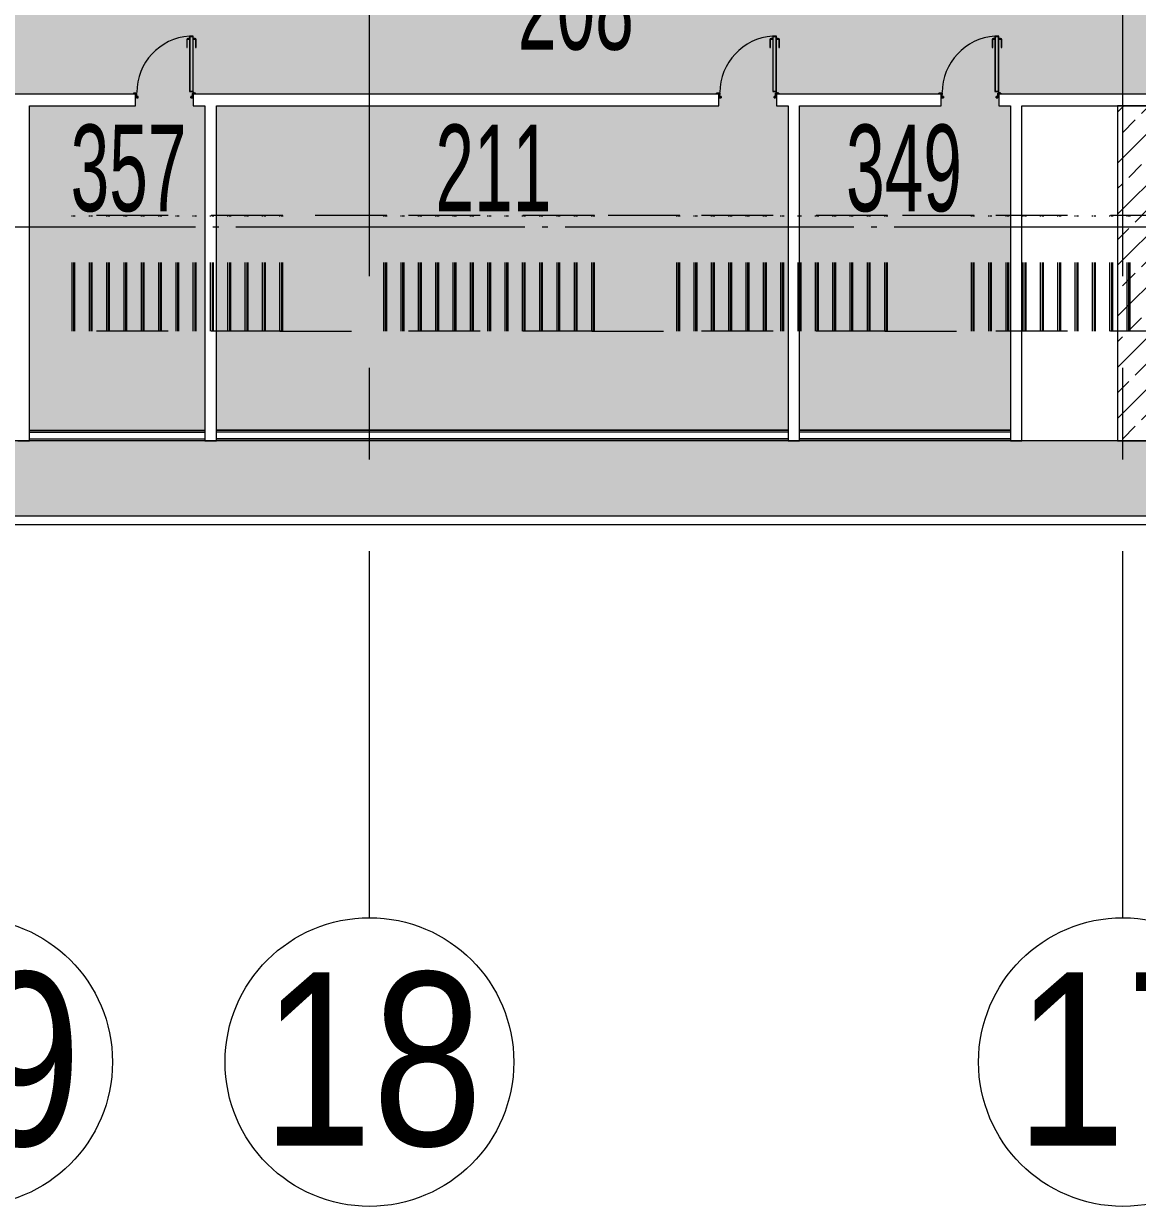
# Model space of a CAD drawing. Header units: metres. Extents: x -201 to 705, y -63 to 42.
# Drawn here: x 508.28 to 527.56, y -33.96 to -13.48 of the extents above; entities that cross this region are included whole.
import ezdxf

# ---------------------------------------------------------------- set-up
doc = ezdxf.new("R2010")
doc.units = ezdxf.units.M
for name, pattern in [('Dash', [3, 1.5, -1.5]), ('Grid Line', [11.1125, 6.35, -1.5875, 1.5875, -1.5875]), ('HAT AKSI', [5.6, 5, -0.3, 0, -0.3]), ('Overhead', [1.984375, 1.190625, -0.79375])]:
    doc.linetypes.add(name, pattern=pattern)
for name, color, linetype, lineweight in [('A-----NPP', 7, 'Continuous', 9), ('A-DETLGEM', 7, 'Continuous', 9), ('A-SECTMBM', 7, 'Overhead', 9), ('A_AREA', 7, 'Continuous', 9), ('A_DOOR', 7, 'Continuous', 9), ('A_GRID', 7, 'Continuous', 9), ('A_GRID_BALOON', 7, 'Continuous', 9), ('A_HATCH', 7, 'Continuous', 9), ('A_RC', 7, 'Continuous', 9), ('A_TEXT_40', 7, 'Continuous', 9), ('A_WALL', 7, 'Continuous', 9), ('G-PLANOTM', 7, 'Continuous', 9)]:
    doc.layers.add(name, color=color, linetype=linetype, lineweight=lineweight)
doc.styles.add('Arial Narrow_1', font='ARIALN.TTF', dxfattribs={"height": 3})
doc.styles.add('Arial Narrow_2', font='ARIALN.TTF', dxfattribs={"width": 0.7, "height": 1.5})
pattern_1 = [(45, (0, 0), (-0.442274, 0.442274), []), (45, (0.4423, 0), (-0.442274, 0.442274), [0.31274, -0.15637])]

# ---------------------------------------------------------------- blocks, each defined once
blk = doc.blocks.new('Floors4 - Floors-4264354-14_73 _17_73_ TEKNİK KAT _FFL__ANAHTAR PLAN')
at = {"layer": 'A_HATCH', "true_color": 0x787878}
h = blk.add_hatch(dxfattribs=at)
h.set_pattern_fill('FP_3', color=8, style=0, pattern_type=2)
h.set_pattern_definition(pattern_1)
h.paths.add_polyline_path([(-154.806, -20.7), (-154.293, -20.7), (-154.293, -14.9), (-155.093, -14.9), (-155.093, -20.7)])
at = {"layer": 'A_RC', "lineweight": 18}
for p, q in [((-154.293, -14.9), (-155.093, -14.9)), ((-155.093, -14.9), (-155.093, -20.7)), ((-154.293, -16.802), (-154.293, -14.9)), ((-154.293, -20.7), (-154.293, -18.802)), ((-155.093, -20.7), (-154.293, -20.7))]:
    blk.add_line(p, q, dxfattribs=at)
at = {"layer": 'A_RC'}
for p, q in [((-154.025, -16.802), (-154.025, -14.9)), ((-154.025, -20.7), (-154.025, -18.802))]:
    blk.add_line(p, q, dxfattribs=at)
blk = doc.blocks.new('IC-TKN-M7-S22-000-10-A1-32-K-T-6C-200_rvt-3-14_73 _17_73_ TEKNİK KAT _FFL__ANAHTAR PLAN')
at = {"layer": 'A_HATCH', "true_color": 0x787878}
h = blk.add_hatch(dxfattribs=at)
h.set_pattern_fill('FP_3', color=8, style=0, pattern_type=2)
h.set_pattern_definition(pattern_1)
h.paths.add_polyline_path([(-147.926, -22), (-125.85, -22), (-125.85, -20.7), (-186.5, -20.7), (-186.5, -22), (-149.646, -22)])
at = {"layer": 'A-----NPP'}
blk.add_line((-186.55, -22.15), (-125.751, -22.15), dxfattribs=at)
at = {"layer": 'A-SECTMBM'}
for p, q in [((-173.2, -18.802), (-173.2, -16.802)), ((-169.6, -16.802), (-173.2, -16.802)), ((-172.9, -18.802), (-172.9, -16.802)), ((-172.9, -18.802), (-172.9, -16.802)), ((-172.6, -18.802), (-172.6, -16.802)), ((-172.6, -18.802), (-172.6, -16.802)), ((-172.3, -18.802), (-172.3, -16.802)), ((-172.3, -18.802), (-172.3, -16.802)), ((-172, -18.802), (-172, -16.802)), ((-172, -18.802), (-172, -16.802)), ((-171.7, -18.802), (-171.7, -16.802)), ((-171.7, -18.802), (-171.7, -16.802)), ((-171.4, -18.802), (-171.4, -16.802)), ((-171.4, -18.802), (-171.4, -16.802)), ((-171.1, -18.802), (-171.1, -16.802)), ((-171.1, -18.802), (-171.1, -16.802)), ((-170.8, -18.802), (-170.8, -16.802)), ((-170.8, -18.802), (-170.8, -16.802)), ((-170.5, -18.802), (-170.5, -16.802)), ((-170.5, -18.802), (-170.5, -16.802)), ((-170.2, -18.802), (-170.2, -16.802)), ((-170.2, -18.802), (-170.2, -16.802)), ((-169.9, -18.802), (-169.9, -16.802)), ((-169.9, -18.802), (-169.9, -16.802)), ((-167.8, -16.802), (-169.6, -16.802)), ((-169.6, -18.802), (-169.6, -16.802)), ((-169.6, -18.802), (-169.6, -16.802)), ((-167.8, -18.802), (-167.8, -16.802)), ((-164.2, -16.802), (-167.8, -16.802)), ((-167.8, -18.802), (-167.8, -16.802)), ((-167.5, -18.802), (-167.5, -16.802)), ((-167.5, -18.802), (-167.5, -16.802)), ((-167.2, -18.802), (-167.2, -16.802)), ((-167.2, -18.802), (-167.2, -16.802)), ((-166.9, -18.802), (-166.9, -16.802)), ((-166.9, -18.802), (-166.9, -16.802)), ((-166.6, -18.802), (-166.6, -16.802)), ((-166.6, -18.802), (-166.6, -16.802)), ((-166.3, -18.802), (-166.3, -16.802)), ((-166.3, -18.802), (-166.3, -16.802)), ((-166, -18.802), (-166, -16.802)), ((-166, -18.802), (-166, -16.802)), ((-165.7, -18.802), (-165.7, -16.802)), ((-165.7, -18.802), (-165.7, -16.802)), ((-165.4, -18.802), (-165.4, -16.802)), ((-165.4, -18.802), (-165.4, -16.802)), ((-165.1, -18.802), (-165.1, -16.802)), ((-165.1, -18.802), (-165.1, -16.802)), ((-164.8, -18.802), (-164.8, -16.802)), ((-164.8, -18.802), (-164.8, -16.802)), ((-164.5, -18.802), (-164.5, -16.802)), ((-164.5, -18.802), (-164.5, -16.802)), ((-162.725, -16.802), (-164.2, -16.802)), ((-164.2, -18.802), (-164.2, -16.802)), ((-164.2, -18.802), (-164.2, -16.802)), ((-162.725, -18.802), (-162.725, -16.802)), ((-159.125, -16.802), (-162.725, -16.802)), ((-162.725, -18.802), (-162.725, -16.802)), ((-162.425, -18.802), (-162.425, -16.802)), ((-162.425, -18.802), (-162.425, -16.802)), ((-162.125, -18.802), (-162.125, -16.802)), ((-162.125, -18.802), (-162.125, -16.802)), ((-161.825, -18.802), (-161.825, -16.802)), ((-161.825, -18.802), (-161.825, -16.802)), ((-161.525, -18.802), (-161.525, -16.802)), ((-161.525, -18.802), (-161.525, -16.802)), ((-161.225, -18.802), (-161.225, -16.802)), ((-161.225, -18.802), (-161.225, -16.802)), ((-160.925, -18.802), (-160.925, -16.802)), ((-160.925, -18.802), (-160.925, -16.802)), ((-160.625, -18.802), (-160.625, -16.802)), ((-160.625, -18.802), (-160.625, -16.802)), ((-160.325, -18.802), (-160.325, -16.802)), ((-160.325, -18.802), (-160.325, -16.802)), ((-160.025, -18.802), (-160.025, -16.802)), ((-160.025, -18.802), (-160.025, -16.802)), ((-159.725, -18.802), (-159.725, -16.802)), ((-159.725, -18.802), (-159.725, -16.802)), ((-159.425, -18.802), (-159.425, -16.802)), ((-159.425, -18.802), (-159.425, -16.802)), ((-157.625, -16.802), (-159.125, -16.802)), ((-159.125, -18.802), (-159.125, -16.802)), ((-159.125, -18.802), (-159.125, -16.802)), ((-157.625, -18.802), (-157.625, -16.802)), ((-154.025, -16.802), (-157.625, -16.802)), ((-157.625, -18.802), (-157.625, -16.802)), ((-157.325, -18.802), (-157.325, -16.802)), ((-157.325, -18.802), (-157.325, -16.802)), ((-157.025, -18.802), (-157.025, -16.802)), ((-157.025, -18.802), (-157.025, -16.802)), ((-156.725, -18.802), (-156.725, -16.802)), ((-156.725, -18.802), (-156.725, -16.802)), ((-156.425, -18.802), (-156.425, -16.802)), ((-156.425, -18.802), (-156.425, -16.802)), ((-156.125, -18.802), (-156.125, -16.802)), ((-156.125, -18.802), (-156.125, -16.802)), ((-155.825, -18.802), (-155.825, -16.802)), ((-155.825, -18.802), (-155.825, -16.802)), ((-155.525, -18.802), (-155.525, -16.802)), ((-155.525, -18.802), (-155.525, -16.802)), ((-155.225, -18.802), (-155.225, -16.802)), ((-155.225, -18.802), (-155.225, -16.802)), ((-154.925, -18.802), (-154.925, -16.802)), ((-154.925, -18.802), (-154.925, -16.802)), ((-169.6, -18.802), (-173.2, -18.802)), ((-169.6, -18.802), (-167.8, -18.802)), ((-164.2, -18.802), (-167.8, -18.802)), ((-164.2, -18.802), (-162.725, -18.802)), ((-159.125, -18.802), (-162.725, -18.802)), ((-159.125, -18.802), (-157.625, -18.802)), ((-154.025, -18.802), (-157.625, -18.802))]:
    blk.add_line(p, q, dxfattribs=at)
at = {"layer": 'A_WALL', "lineweight": 18}
for p, q in [((-125.85, -20.7), (-185.2, -20.7)), ((-186.5, -22), (-125.85, -22))]:
    blk.add_line(p, q, dxfattribs=at)
at = {"layer": 'A_RC', "lineweight": 9}
blk.add_blockref('Floors4 - Floors-4264354-14_73 _17_73_ TEKNİK KAT _FFL__ANAHTAR PLAN', (0, 0), dxfattribs=at)
blk = doc.blocks.new('C1030_70_YK1 100x220cm - YK1 100x220cm-V216-14_73 _17_73_ TEKNİK KAT _FFL__ANAHTAR PLAN')
at = {"layer": 'A-DETLGEM'}
for p, q in [((0.385, 1.048), (0.385, 0.913)), ((0.395, 0.913), (0.395, 1.048)), ((0.435, 1.068), (0.405, 1.068)), ((0.405, 1.058), (0.435, 1.058)), ((0.499, 1.107), (0.434, 1.107)), ((0.434, 1.107), (0.434, 0.621)), ((0.438, 1.103), (0.495, 1.103)), ((0.438, 1.103), (0.438, 0.153)), ((0.495, 0.153), (0.495, 1.103)), ((0.499, 0.139), (0.499, 1.107)), ((0.53, 1.068), (0.5, 1.068)), ((0.5, 1.058), (0.53, 1.058)), ((0.54, 1.048), (0.54, 0.913)), ((0.55, 0.913), (0.55, 1.048)), ((0.434, 0.621), (0.434, 0.149)), ((0.434, 0.149), (0.491, 0.149)), ((0.438, 0.153), (0.495, 0.153)), ((0.491, 0.149), (0.491, 0.139)), ((0.491, 0.139), (0.499, 0.139))]:
    blk.add_line(p, q, dxfattribs=at)
for radius in [0.008, 0.006]:
    blk.add_circle((0.5, 0.13), radius, dxfattribs=at)
for centre, radius, start, end in [((0.405, 1.048), 0.02, 90, 180), ((0.405, 1.048), 0.01, 90, 180), ((0.53, 1.048), 0.02, 360, 90), ((0.53, 1.048), 0.01, 0, 90), ((0.39, 0.913), 0.005, 180, 360), ((0.545, 0.913), 0.005, 180, 0)]:
    blk.add_arc(centre, radius, start, end, dxfattribs=at)
at = {"layer": 'A_DOOR'}
for p, q in [((-0.483, 0.118), (-0.538, 0.118)), ((-0.538, 0.118), (-0.538, 0.1)), ((-0.538, 0.1), (-0.538, 0.118)), ((-0.538, 0.118), (-0.483, 0.118)), ((-0.536, 0.1), (-0.536, 0.116)), ((-0.536, 0.116), (-0.485, 0.116)), ((-0.485, 0.116), (-0.536, 0.116)), ((-0.536, 0.116), (-0.536, 0.1)), ((-0.485, 0.095), (-0.487, 0.093)), ((-0.487, 0.093), (-0.485, 0.095)), ((-0.487, 0.093), (-0.487, 0.062)), ((-0.487, 0.062), (-0.487, 0.093)), ((-0.487, 0.062), (-0.485, 0.06)), ((-0.485, 0.06), (-0.487, 0.062)), ((-0.485, 0.116), (-0.485, 0.095)), ((-0.485, 0.095), (-0.485, 0.116)), ((-0.485, 0.092), (-0.483, 0.094)), ((-0.483, 0.094), (-0.485, 0.092)), ((-0.485, 0.063), (-0.485, 0.092)), ((-0.485, 0.092), (-0.485, 0.063)), ((-0.483, 0.061), (-0.485, 0.063)), ((-0.485, 0.063), (-0.483, 0.061)), ((-0.485, 0.06), (-0.485, 0.049)), ((-0.485, 0.049), (-0.485, 0.06)), ((-0.485, 0.049), (-0.465, 0.049)), ((-0.465, 0.049), (-0.485, 0.049)), ((-0.483, 0.045), (-0.485, 0.045)), ((-0.485, 0.045), (-0.485, 0.037)), ((-0.485, 0.037), (-0.485, 0.045)), ((-0.485, 0.045), (-0.483, 0.045)), ((-0.485, 0.037), (-0.457, 0.037)), ((-0.457, 0.037), (-0.485, 0.037)), ((-0.483, 0.094), (-0.483, 0.118)), ((-0.483, 0.118), (-0.483, 0.094)), ((-0.483, 0.051), (-0.483, 0.061)), ((-0.483, 0.061), (-0.483, 0.051)), ((-0.467, 0.051), (-0.483, 0.051)), ((-0.483, 0.051), (-0.467, 0.051)), ((-0.483, 0.039), (-0.483, 0.045)), ((-0.483, 0.045), (-0.483, 0.039)), ((-0.459, 0.039), (-0.483, 0.039)), ((-0.483, 0.039), (-0.459, 0.039)), ((-0.457, 0.061), (-0.467, 0.061)), ((-0.467, 0.061), (-0.467, 0.051)), ((-0.467, 0.051), (-0.467, 0.061)), ((-0.467, 0.061), (-0.457, 0.061)), ((-0.465, 0.049), (-0.465, 0.059)), ((-0.465, 0.059), (-0.459, 0.059)), ((-0.459, 0.059), (-0.465, 0.059)), ((-0.465, 0.059), (-0.465, 0.049)), ((-0.459, 0.059), (-0.459, 0.039)), ((-0.459, 0.039), (-0.459, 0.059)), ((-0.457, 0.037), (-0.457, 0.061)), ((-0.457, 0.061), (-0.457, 0.037)), ((0.467, 0.061), (0.457, 0.061)), ((0.457, 0.061), (0.457, 0.037)), ((0.457, 0.037), (0.457, 0.061)), ((0.457, 0.061), (0.467, 0.061)), ((0.457, 0.037), (0.485, 0.037)), ((0.485, 0.037), (0.457, 0.037)), ((0.459, 0.039), (0.459, 0.059)), ((0.459, 0.059), (0.465, 0.059)), ((0.465, 0.059), (0.459, 0.059)), ((0.459, 0.059), (0.459, 0.039)), ((0.483, 0.039), (0.459, 0.039)), ((0.459, 0.039), (0.483, 0.039)), ((0.465, 0.059), (0.465, 0.049)), ((0.465, 0.049), (0.465, 0.059)), ((0.465, 0.049), (0.485, 0.049)), ((0.485, 0.049), (0.465, 0.049)), ((0.467, 0.051), (0.467, 0.061)), ((0.467, 0.061), (0.467, 0.051)), ((0.483, 0.051), (0.467, 0.051)), ((0.467, 0.051), (0.483, 0.051)), ((0.538, 0.118), (0.483, 0.118)), ((0.483, 0.118), (0.483, 0.094)), ((0.483, 0.094), (0.483, 0.118)), ((0.483, 0.118), (0.538, 0.118)), ((0.483, 0.094), (0.485, 0.092)), ((0.485, 0.092), (0.483, 0.094)), ((0.485, 0.063), (0.483, 0.061)), ((0.483, 0.061), (0.485, 0.063)), ((0.483, 0.061), (0.483, 0.051)), ((0.483, 0.051), (0.483, 0.061)), ((0.485, 0.045), (0.483, 0.045)), ((0.483, 0.045), (0.483, 0.039)), ((0.483, 0.039), (0.483, 0.045)), ((0.483, 0.045), (0.485, 0.045)), ((0.485, 0.095), (0.485, 0.116)), ((0.485, 0.116), (0.536, 0.116)), ((0.536, 0.116), (0.485, 0.116)), ((0.485, 0.116), (0.485, 0.095)), ((0.487, 0.093), (0.485, 0.095)), ((0.485, 0.095), (0.487, 0.093)), ((0.485, 0.092), (0.485, 0.063)), ((0.485, 0.063), (0.485, 0.092)), ((0.485, 0.06), (0.487, 0.062)), ((0.487, 0.062), (0.485, 0.06)), ((0.485, 0.049), (0.485, 0.06)), ((0.485, 0.06), (0.485, 0.049)), ((0.485, 0.037), (0.485, 0.045)), ((0.485, 0.045), (0.485, 0.037)), ((0.487, 0.062), (0.487, 0.093)), ((0.487, 0.093), (0.487, 0.062)), ((0.536, 0.116), (0.536, 0.1)), ((0.536, 0.1), (0.536, 0.116)), ((0.538, 0.1), (0.538, 0.118)), ((0.538, 0.118), (0.538, 0.1))]:
    blk.add_line(p, q, dxfattribs=at)
blk.add_arc((0.5, 0.13), 0.98, 94.0266, 180, dxfattribs=at)
blk = doc.blocks.new('C1030_70_YK1 100x220cm - YK1 100x220cm-V214-14_73 _17_73_ TEKNİK KAT _FFL__ANAHTAR PLAN')
at = {"layer": 'A-DETLGEM'}
for p, q in [((0.385, 1.048), (0.385, 0.913)), ((0.395, 0.913), (0.395, 1.048)), ((0.435, 1.068), (0.405, 1.068)), ((0.405, 1.058), (0.435, 1.058)), ((0.499, 1.107), (0.434, 1.107)), ((0.434, 1.107), (0.434, 0.621)), ((0.438, 1.103), (0.495, 1.103)), ((0.438, 1.103), (0.438, 0.153)), ((0.495, 0.153), (0.495, 1.103)), ((0.499, 0.139), (0.499, 1.107)), ((0.53, 1.068), (0.5, 1.068)), ((0.5, 1.058), (0.53, 1.058)), ((0.54, 1.048), (0.54, 0.913)), ((0.55, 0.913), (0.55, 1.048)), ((0.434, 0.621), (0.434, 0.149)), ((0.434, 0.149), (0.491, 0.149)), ((0.438, 0.153), (0.495, 0.153)), ((0.491, 0.149), (0.491, 0.139)), ((0.491, 0.139), (0.499, 0.139))]:
    blk.add_line(p, q, dxfattribs=at)
for radius in [0.008, 0.006]:
    blk.add_circle((0.5, 0.13), radius, dxfattribs=at)
for centre, radius, start, end in [((0.405, 1.048), 0.02, 90, 180), ((0.405, 1.048), 0.01, 90, 180), ((0.53, 1.048), 0.02, 360, 90), ((0.53, 1.048), 0.01, 0, 90), ((0.39, 0.913), 0.005, 180, 360), ((0.545, 0.913), 0.005, 180, 0)]:
    blk.add_arc(centre, radius, start, end, dxfattribs=at)
at = {"layer": 'A_DOOR'}
for p, q in [((-0.483, 0.118), (-0.538, 0.118)), ((-0.538, 0.118), (-0.538, 0.1)), ((-0.536, 0.1), (-0.536, 0.116)), ((-0.536, 0.116), (-0.485, 0.116)), ((-0.485, 0.095), (-0.487, 0.093)), ((-0.487, 0.093), (-0.487, 0.062)), ((-0.487, 0.062), (-0.485, 0.06)), ((-0.485, 0.116), (-0.485, 0.095)), ((-0.485, 0.092), (-0.483, 0.094)), ((-0.485, 0.063), (-0.485, 0.092)), ((-0.483, 0.061), (-0.485, 0.063)), ((-0.485, 0.06), (-0.485, 0.049)), ((-0.485, 0.049), (-0.465, 0.049)), ((-0.483, 0.045), (-0.485, 0.045)), ((-0.485, 0.045), (-0.485, 0.037)), ((-0.485, 0.037), (-0.457, 0.037)), ((-0.483, 0.094), (-0.483, 0.118)), ((-0.483, 0.051), (-0.483, 0.061)), ((-0.467, 0.051), (-0.483, 0.051)), ((-0.483, 0.039), (-0.483, 0.045)), ((-0.459, 0.039), (-0.483, 0.039)), ((-0.457, 0.061), (-0.467, 0.061)), ((-0.467, 0.061), (-0.467, 0.051)), ((-0.465, 0.049), (-0.465, 0.059)), ((-0.465, 0.059), (-0.459, 0.059)), ((-0.459, 0.059), (-0.459, 0.039)), ((-0.457, 0.037), (-0.457, 0.061)), ((0.467, 0.061), (0.457, 0.061)), ((0.457, 0.061), (0.457, 0.037)), ((0.457, 0.037), (0.485, 0.037)), ((0.459, 0.039), (0.459, 0.059)), ((0.459, 0.059), (0.465, 0.059)), ((0.483, 0.039), (0.459, 0.039)), ((0.465, 0.059), (0.465, 0.049)), ((0.465, 0.049), (0.485, 0.049)), ((0.467, 0.051), (0.467, 0.061)), ((0.483, 0.051), (0.467, 0.051)), ((0.538, 0.118), (0.483, 0.118)), ((0.483, 0.118), (0.483, 0.094)), ((0.483, 0.094), (0.485, 0.092)), ((0.485, 0.063), (0.483, 0.061)), ((0.483, 0.061), (0.483, 0.051)), ((0.485, 0.045), (0.483, 0.045)), ((0.483, 0.045), (0.483, 0.039)), ((0.485, 0.095), (0.485, 0.116)), ((0.485, 0.116), (0.536, 0.116)), ((0.487, 0.093), (0.485, 0.095)), ((0.485, 0.092), (0.485, 0.063)), ((0.485, 0.06), (0.487, 0.062)), ((0.485, 0.049), (0.485, 0.06)), ((0.485, 0.037), (0.485, 0.045)), ((0.487, 0.062), (0.487, 0.093)), ((0.536, 0.116), (0.536, 0.1)), ((0.538, 0.1), (0.538, 0.118))]:
    blk.add_line(p, q, dxfattribs=at)
blk.add_arc((0.5, 0.13), 0.98, 94.0266, 180, dxfattribs=at)
blk = doc.blocks.new('D2030_10_U Kanal Ekipmanı - U Kanal Ekipmanı-3768916-14_73 _17_73_ TEKNİK KAT _FFL__ANAHTAR PLAN')
at = {"layer": 'G-PLANOTM'}
for p, q in [((-0.18, 0), (-0.18, 3.038)), ((-0.155, 0), (-0.155, 3.038)), ((-0.15, 0), (-0.15, 3.038)), ((-0.03, 0), (-0.03, 3.038)), ((-0.025, 3.038), (-0.025, 0))]:
    blk.add_line(p, q, dxfattribs=at)
blk = doc.blocks.new('D2030_10_U Kanal Ekipmanı - U Kanal Ekipmanı-3846797-14_73 _17_73_ TEKNİK KAT _FFL__ANAHTAR PLAN')
at = {"layer": 'G-PLANOTM'}
for p, q in [((-0.155, 0), (-0.155, 3.65)), ((-0.15, 0), (-0.15, 3.65)), ((-0.03, 0), (-0.03, 3.65)), ((-0.025, 3.65), (-0.025, 0)), ((0, 0), (0, 3.65))]:
    blk.add_line(p, q, dxfattribs=at)
blk = doc.blocks.new('D2030_10_U Kanal Ekipmanı - U Kanal Ekipmanı-3984586-14_73 _17_73_ TEKNİK KAT _FFL__ANAHTAR PLAN')
at = {"layer": 'G-PLANOTM'}
for p, q in [((-0.155, 0), (-0.155, 9.9)), ((-0.15, 0), (-0.15, 9.9)), ((-0.03, 0), (-0.03, 9.9)), ((-0.025, 9.9), (-0.025, 0)), ((0, 0), (0, 9.9))]:
    blk.add_line(p, q, dxfattribs=at)
blk = doc.blocks.new('Grid - Aks Sembolü-236857-14_73 _17_73_ TEKNİK KAT _FFL__ANAHTAR PLAN')
at = {"layer": 'A_GRID_BALOON', "color": 253, "true_color": 0xaaaaaa}
blk.add_circle((0, 0), 0.005, dxfattribs=at)

msp = doc.modelspace()

# ---------------------------------------------------------------- hatches: boundary and pattern name
at = {"layer": 'A_AREA', "true_color": 0xf5daa0}
h = msp.add_hatch(color=41, dxfattribs=at)
h.paths.add_polyline_path([(525.164, -14.8), (525.164, -14.7), (538.064, -14.7), (538.064, -14.45), (538.164, -14.45), (538.164, -12.45), (538.064, -12.45), (538.064, -12.25), (531.996, -12.25), (531.996, -12.15), (529.996, -12.15), (529.996, -12.25), (510.114, -12.25), (510.11, -12.15), (508.114, -12.15), (508.114, -12.25), (506.914, -12.25), (506.914, -14.7), (507.114, -14.7), (507.114, -14.8), (508.114, -14.8), (508.114, -14.7), (510.214, -14.7), (510.218, -14.8), (511.214, -14.8), (511.214, -14.7), (520.314, -14.7), (520.314, -14.8), (521.314, -14.8), (521.314, -14.7), (524.164, -14.7), (524.164, -14.8), (525.16, -14.8)])
h.paths.add_polyline_path([(525.712, -12.23), (526.864, -12.23), (526.864, -12), (525.664, -12), (525.665, -12.23)])
at = {"layer": 'A_AREA', "true_color": 0xfadecb}
for points in [[(511.414, -20.52), (511.414, -20.52), (511.414, -14.9), (511.214, -14.9), (511.21, -14.8), (510.214, -14.8), (510.214, -14.9), (508.375, -14.9), (508.375, -20.52), (510.309, -20.52)], [(524.764, -20.52), (525.364, -20.52), (525.358, -14.9), (525.164, -14.9), (525.16, -14.8), (524.164, -14.8), (524.164, -14.9), (521.714, -14.9), (521.714, -20.52), (524.068, -20.52)]]:
    msp.add_hatch(color=254, dxfattribs=at).paths.add_polyline_path(points)
h = msp.add_hatch(color=254, dxfattribs=at)
h.paths.add_polyline_path([(521.514, -20.7), (521.514, -20.7), (520.314, -20.7)])
h.paths.add_polyline_path([(517.189, -20.52), (521.514, -20.52), (521.514, -14.9), (521.314, -14.9), (521.31, -14.8), (520.314, -14.8), (520.314, -14.9), (511.614, -14.9), (511.614, -20.52)])

# ---------------------------------------------------------------- linework, layer by layer
at = {"layer": 'A-SECTMBM'}
for p, q in [((509.144, -18.802), (509.144, -16.802)), ((512.744, -16.802), (509.144, -16.802)), ((509.164, -18.802), (509.164, -16.802)), ((512.764, -16.802), (509.164, -16.802)), ((509.444, -18.802), (509.444, -16.802)), ((509.444, -18.802), (509.444, -16.802)), ((509.464, -18.802), (509.464, -16.802)), ((509.464, -18.802), (509.464, -16.802)), ((509.744, -18.802), (509.744, -16.802)), ((509.744, -18.802), (509.744, -16.802)), ((509.764, -18.802), (509.764, -16.802)), ((509.764, -18.802), (509.764, -16.802)), ((510.044, -18.802), (510.044, -16.802)), ((510.044, -18.802), (510.044, -16.802)), ((510.064, -18.802), (510.064, -16.802)), ((510.064, -18.802), (510.064, -16.802)), ((510.344, -18.802), (510.344, -16.802)), ((510.344, -18.802), (510.344, -16.802)), ((510.364, -18.802), (510.364, -16.802)), ((510.364, -18.802), (510.364, -16.802)), ((510.644, -18.802), (510.644, -16.802)), ((510.644, -18.802), (510.644, -16.802)), ((510.664, -18.802), (510.664, -16.802)), ((510.664, -18.802), (510.664, -16.802)), ((510.944, -18.802), (510.944, -16.802)), ((510.944, -18.802), (510.944, -16.802)), ((510.964, -18.802), (510.964, -16.802)), ((510.964, -18.802), (510.964, -16.802)), ((511.244, -18.802), (511.244, -16.802)), ((511.244, -18.802), (511.244, -16.802)), ((511.264, -18.802), (511.264, -16.802)), ((511.264, -18.802), (511.264, -16.802)), ((511.544, -18.802), (511.544, -16.802)), ((511.544, -18.802), (511.544, -16.802)), ((511.564, -18.802), (511.564, -16.802)), ((511.564, -18.802), (511.564, -16.802)), ((511.844, -18.802), (511.844, -16.802)), ((511.844, -18.802), (511.844, -16.802)), ((511.864, -18.802), (511.864, -16.802)), ((511.864, -18.802), (511.864, -16.802)), ((512.144, -18.802), (512.144, -16.802)), ((512.144, -18.802), (512.144, -16.802)), ((512.164, -18.802), (512.164, -16.802)), ((512.164, -18.802), (512.164, -16.802)), ((512.444, -18.802), (512.444, -16.802)), ((512.444, -18.802), (512.444, -16.802)), ((512.464, -18.802), (512.464, -16.802)), ((512.464, -18.802), (512.464, -16.802)), ((514.544, -16.802), (512.744, -16.802)), ((512.744, -18.802), (512.744, -16.802)), ((512.744, -18.802), (512.744, -16.802)), ((514.564, -16.802), (512.764, -16.802)), ((512.764, -18.802), (512.764, -16.802)), ((512.764, -18.802), (512.764, -16.802)), ((514.544, -18.802), (514.544, -16.802)), ((518.144, -16.802), (514.544, -16.802)), ((514.544, -18.802), (514.544, -16.802)), ((514.564, -18.802), (514.564, -16.802)), ((518.164, -16.802), (514.564, -16.802)), ((514.564, -18.802), (514.564, -16.802)), ((514.844, -18.802), (514.844, -16.802)), ((514.844, -18.802), (514.844, -16.802)), ((514.864, -18.802), (514.864, -16.802)), ((514.864, -18.802), (514.864, -16.802)), ((515.144, -18.802), (515.144, -16.802)), ((515.144, -18.802), (515.144, -16.802)), ((515.164, -18.802), (515.164, -16.802)), ((515.164, -18.802), (515.164, -16.802)), ((515.444, -18.802), (515.444, -16.802)), ((515.444, -18.802), (515.444, -16.802)), ((515.464, -18.802), (515.464, -16.802)), ((515.464, -18.802), (515.464, -16.802)), ((515.744, -18.802), (515.744, -16.802)), ((515.744, -18.802), (515.744, -16.802)), ((515.764, -18.802), (515.764, -16.802)), ((515.764, -18.802), (515.764, -16.802)), ((516.044, -18.802), (516.044, -16.802)), ((516.044, -18.802), (516.044, -16.802)), ((516.064, -18.802), (516.064, -16.802)), ((516.064, -18.802), (516.064, -16.802)), ((516.344, -18.802), (516.344, -16.802)), ((516.344, -18.802), (516.344, -16.802)), ((516.364, -18.802), (516.364, -16.802)), ((516.364, -18.802), (516.364, -16.802)), ((516.644, -18.802), (516.644, -16.802)), ((516.644, -18.802), (516.644, -16.802)), ((516.664, -18.802), (516.664, -16.802)), ((516.664, -18.802), (516.664, -16.802)), ((516.944, -18.802), (516.944, -16.802)), ((516.944, -18.802), (516.944, -16.802)), ((516.964, -18.802), (516.964, -16.802)), ((516.964, -18.802), (516.964, -16.802)), ((517.244, -18.802), (517.244, -16.802)), ((517.244, -18.802), (517.244, -16.802)), ((517.264, -18.802), (517.264, -16.802)), ((517.264, -18.802), (517.264, -16.802)), ((517.544, -18.802), (517.544, -16.802)), ((517.544, -18.802), (517.544, -16.802)), ((517.564, -18.802), (517.564, -16.802)), ((517.564, -18.802), (517.564, -16.802)), ((517.844, -18.802), (517.844, -16.802)), ((517.844, -18.802), (517.844, -16.802)), ((517.864, -18.802), (517.864, -16.802)), ((517.864, -18.802), (517.864, -16.802)), ((519.619, -16.802), (518.144, -16.802)), ((518.144, -18.802), (518.144, -16.802)), ((518.144, -18.802), (518.144, -16.802)), ((519.639, -16.802), (518.164, -16.802)), ((518.164, -18.802), (518.164, -16.802)), ((518.164, -18.802), (518.164, -16.802)), ((519.619, -18.802), (519.619, -16.802)), ((523.219, -16.802), (519.619, -16.802)), ((519.619, -18.802), (519.619, -16.802)), ((519.639, -18.802), (519.639, -16.802)), ((523.239, -16.802), (519.639, -16.802)), ((519.639, -18.802), (519.639, -16.802)), ((519.919, -18.802), (519.919, -16.802)), ((519.919, -18.802), (519.919, -16.802)), ((519.939, -18.802), (519.939, -16.802)), ((519.939, -18.802), (519.939, -16.802)), ((520.219, -18.802), (520.219, -16.802)), ((520.219, -18.802), (520.219, -16.802)), ((520.239, -18.802), (520.239, -16.802)), ((520.239, -18.802), (520.239, -16.802)), ((520.519, -18.802), (520.519, -16.802)), ((520.519, -18.802), (520.519, -16.802)), ((520.539, -18.802), (520.539, -16.802)), ((520.539, -18.802), (520.539, -16.802)), ((520.819, -18.802), (520.819, -16.802)), ((520.819, -18.802), (520.819, -16.802)), ((520.839, -18.802), (520.839, -16.802)), ((520.839, -18.802), (520.839, -16.802)), ((521.119, -18.802), (521.119, -16.802)), ((521.119, -18.802), (521.119, -16.802)), ((521.139, -18.802), (521.139, -16.802)), ((521.139, -18.802), (521.139, -16.802)), ((521.419, -18.802), (521.419, -16.802)), ((521.419, -18.802), (521.419, -16.802)), ((521.439, -18.802), (521.439, -16.802)), ((521.439, -18.802), (521.439, -16.802)), ((521.719, -18.802), (521.719, -16.802)), ((521.719, -18.802), (521.719, -16.802)), ((521.739, -18.802), (521.739, -16.802)), ((521.739, -18.802), (521.739, -16.802)), ((522.019, -18.802), (522.019, -16.802)), ((522.019, -18.802), (522.019, -16.802)), ((522.039, -18.802), (522.039, -16.802)), ((522.039, -18.802), (522.039, -16.802)), ((522.319, -18.802), (522.319, -16.802)), ((522.319, -18.802), (522.319, -16.802)), ((522.339, -18.802), (522.339, -16.802)), ((522.339, -18.802), (522.339, -16.802)), ((522.619, -18.802), (522.619, -16.802)), ((522.619, -18.802), (522.619, -16.802)), ((522.639, -18.802), (522.639, -16.802)), ((522.639, -18.802), (522.639, -16.802)), ((522.919, -18.802), (522.919, -16.802)), ((522.919, -18.802), (522.919, -16.802)), ((522.939, -18.802), (522.939, -16.802)), ((522.939, -18.802), (522.939, -16.802)), ((524.719, -16.802), (523.219, -16.802)), ((523.219, -18.802), (523.219, -16.802)), ((523.219, -18.802), (523.219, -16.802)), ((524.739, -16.802), (523.239, -16.802)), ((523.239, -18.802), (523.239, -16.802)), ((523.239, -18.802), (523.239, -16.802)), ((524.719, -18.802), (524.719, -16.802)), ((528.319, -16.802), (524.719, -16.802)), ((524.719, -18.802), (524.719, -16.802)), ((524.739, -18.802), (524.739, -16.802)), ((528.339, -16.802), (524.739, -16.802)), ((524.739, -18.802), (524.739, -16.802)), ((525.019, -18.802), (525.019, -16.802)), ((525.019, -18.802), (525.019, -16.802)), ((525.039, -18.802), (525.039, -16.802)), ((525.039, -18.802), (525.039, -16.802)), ((525.319, -18.802), (525.319, -16.802)), ((525.319, -18.802), (525.319, -16.802)), ((525.339, -18.802), (525.339, -16.802)), ((525.339, -18.802), (525.339, -16.802)), ((525.619, -18.802), (525.619, -16.802)), ((525.619, -18.802), (525.619, -16.802)), ((525.639, -18.802), (525.639, -16.802)), ((525.639, -18.802), (525.639, -16.802)), ((525.919, -18.802), (525.919, -16.802)), ((525.919, -18.802), (525.919, -16.802)), ((525.939, -18.802), (525.939, -16.802)), ((525.939, -18.802), (525.939, -16.802)), ((526.219, -18.802), (526.219, -16.802)), ((526.219, -18.802), (526.219, -16.802)), ((526.239, -18.802), (526.239, -16.802)), ((526.239, -18.802), (526.239, -16.802)), ((526.519, -18.802), (526.519, -16.802)), ((526.519, -18.802), (526.519, -16.802)), ((526.539, -18.802), (526.539, -16.802)), ((526.539, -18.802), (526.539, -16.802)), ((526.819, -18.802), (526.819, -16.802)), ((526.819, -18.802), (526.819, -16.802)), ((526.839, -18.802), (526.839, -16.802)), ((526.839, -18.802), (526.839, -16.802)), ((527.119, -18.802), (527.119, -16.802)), ((527.119, -18.802), (527.119, -16.802)), ((527.139, -18.802), (527.139, -16.802)), ((527.139, -18.802), (527.139, -16.802)), ((527.419, -18.802), (527.419, -16.802)), ((527.419, -18.802), (527.419, -16.802)), ((527.439, -18.802), (527.439, -16.802)), ((527.439, -18.802), (527.439, -16.802)), ((512.744, -18.802), (509.144, -18.802)), ((512.764, -18.802), (509.164, -18.802)), ((512.744, -18.802), (514.544, -18.802)), ((512.764, -18.802), (514.564, -18.802)), ((518.144, -18.802), (514.544, -18.802)), ((518.164, -18.802), (514.564, -18.802)), ((518.144, -18.802), (519.619, -18.802)), ((518.164, -18.802), (519.639, -18.802)), ((523.219, -18.802), (519.619, -18.802)), ((523.239, -18.802), (519.639, -18.802)), ((523.219, -18.802), (524.719, -18.802)), ((523.239, -18.802), (524.739, -18.802)), ((528.319, -18.802), (524.719, -18.802)), ((528.339, -18.802), (524.739, -18.802))]:
    msp.add_line(p, q, dxfattribs=at)
at = {"layer": 'A_AREA', "linetype": 'Dash'}
msp.add_line((521.514, -20.7), (511.614, -20.7), dxfattribs=at)
at = {"layer": 'A_GRID', "color": 253, "linetype": 'Grid Line', "true_color": 0xaaaaaa}
for p, q in [((514.264, -28.963), (514.264, 13.652)), ((527.314, -28.963), (527.314, 13.652)), ((699.353, -20.7), (486.527, -20.7))]:
    msp.add_line(p, q, dxfattribs=at)
at = {"layer": 'A_GRID', "color": 21, "linetype": 'HAT AKSI', "true_color": 0xffaaaa}
msp.add_line((699.353, -17), (486.527, -17), dxfattribs=at)
at = {"layer": 'A_RC'}
for p, q in [((508.375, -20.52), (511.414, -20.52)), ((511.614, -20.52), (521.514, -20.52)), ((521.714, -20.52), (525.364, -20.52))]:
    msp.add_line(p, q, dxfattribs=at)
at = {"layer": 'A_WALL', "lineweight": 18}
for p, q in [((510.214, -14.7), (508.114, -14.7)), ((510.214, -14.9), (510.214, -14.7)), ((520.314, -14.7), (511.214, -14.7)), ((511.214, -14.7), (511.214, -14.9)), ((520.314, -14.9), (520.314, -14.7)), ((524.164, -14.7), (521.314, -14.7)), ((521.314, -14.7), (521.314, -14.9)), ((524.164, -14.9), (524.164, -14.7)), ((538.064, -14.7), (525.164, -14.7)), ((525.164, -14.7), (525.164, -14.9)), ((508.375, -20.7), (508.375, -14.9)), ((508.375, -14.9), (510.214, -14.9)), ((511.214, -14.9), (511.414, -14.9)), ((511.414, -14.9), (511.414, -20.7)), ((511.614, -20.7), (511.614, -14.9)), ((511.614, -14.9), (520.314, -14.9)), ((521.314, -14.9), (521.514, -14.9)), ((521.514, -14.9), (521.514, -20.7)), ((521.714, -20.7), (521.714, -14.9)), ((521.714, -14.9), (524.164, -14.9)), ((525.164, -14.9), (525.364, -14.9)), ((525.364, -14.9), (525.364, -20.7)), ((525.564, -20.7), (525.564, -14.9)), ((525.564, -14.9), (538.264, -14.9)), ((508.175, -20.7), (508.375, -20.7)), ((511.414, -20.7), (511.614, -20.7)), ((521.514, -20.7), (521.714, -20.7)), ((525.364, -20.7), (525.564, -20.7))]:
    msp.add_line(p, q, dxfattribs=at)

# ---------------------------------------------------------------- block references
at = {"lineweight": 5}
msp.add_blockref('IC-TKN-M7-S22-000-10-A1-32-K-T-6C-200_rvt-3-14_73 _17_73_ TEKNİK KAT _FFL__ANAHTAR PLAN', (682.314, 0), dxfattribs=at)
at = {"layer": 'A_DOOR'}
for name, p in [('C1030_70_YK1 100x220cm - YK1 100x220cm-V214-14_73 _17_73_ TEKNİK KAT _FFL__ANAHTAR PLAN', (510.714, -14.8)), ('C1030_70_YK1 100x220cm - YK1 100x220cm-V216-14_73 _17_73_ TEKNİK KAT _FFL__ANAHTAR PLAN', (520.814, -14.8)), ('C1030_70_YK1 100x220cm - YK1 100x220cm-V216-14_73 _17_73_ TEKNİK KAT _FFL__ANAHTAR PLAN', (524.664, -14.8))]:
    msp.add_blockref(name, p, dxfattribs=at)
at = {"layer": 'A_GRID_BALOON', "color": 253, "true_color": 0xaaaaaa, "xscale": 499.9999999999995, "yscale": 499.9999999999995, "zscale": 499.9999999999995}
for p in [(507.314, -31.463), (514.264, -31.463), (527.314, -31.463)]:
    msp.add_blockref('Grid - Aks Sembolü-236857-14_73 _17_73_ TEKNİK KAT _FFL__ANAHTAR PLAN', p, dxfattribs=at)
at = {"layer": 'G-PLANOTM'}
for name, p, rotation in [('D2030_10_U Kanal Ekipmanı - U Kanal Ekipmanı-3768916-14_73 _17_73_ TEKNİK KAT _FFL__ANAHTAR PLAN', (508.375, -20.7), 269.9999999999998), ('D2030_10_U Kanal Ekipmanı - U Kanal Ekipmanı-3984586-14_73 _17_73_ TEKNİK KAT _FFL__ANAHTAR PLAN', (521.514, -20.52), 89.99999999999997), ('D2030_10_U Kanal Ekipmanı - U Kanal Ekipmanı-3846797-14_73 _17_73_ TEKNİK KAT _FFL__ANAHTAR PLAN', (525.364, -20.52), 89.99999999999997)]:
    msp.add_blockref(name, p, dxfattribs=dict(at, rotation=rotation))

# ---------------------------------------------------------------- texts
at = {"layer": 'A_GRID_BALOON', "color": 253, "true_color": 0xaaaaaa, "char_height": 3, "width": 4.64979, "attachment_point": 1, "style": 'Arial Narrow_1'}
for s, insert in [('19', (505.453, -29.91)), ('18', (512.403, -29.91)), ('17', (525.453, -29.91))]:
    msp.add_mtext(s, dxfattribs=dict(at, insert=insert))
at = {"layer": 'A_TEXT_40', "char_height": 1.5, "width": 2.44114, "attachment_point": 1, "style": 'Arial Narrow_2'}
for s, insert in [('208', (516.837, -12.426)), ('357', (509.089, -15.225)), ('211', (515.407, -15.225)), ('349', (522.519, -15.225))]:
    msp.add_mtext(s, dxfattribs=dict(at, insert=insert))

doc.saveas('drawing.dxf')
